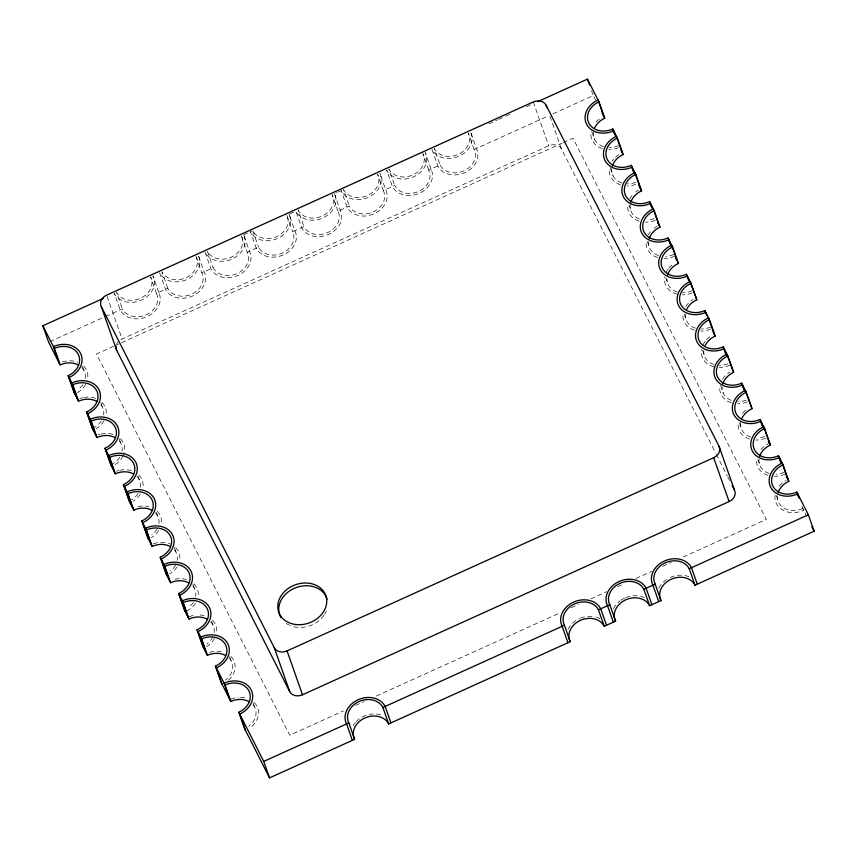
<?xml version="1.0" encoding="UTF-8"?>
<svg xmlns="http://www.w3.org/2000/svg" width="857" height="857" viewBox="0 0 857 857"><rect width="100%" height="100%" fill="white"/><g stroke="black" fill="none" stroke-linecap="round" stroke-linejoin="round"><path stroke-width="0.64" stroke-dasharray="4.29 3.21" d="M243.677 234.829L249.344 232.258M293.597 212.215L289.055 214.271L294.851 230.715A21.211 17.247 -19.4 0 1 283.388 254.883A21.211 17.247 -19.4 0 1 256.275 248.187L250.48 231.744L252.751 230.715A18.715 15.222 -19.4 0 0 275.922 236.939A18.715 15.222 -19.4 0 0 287.32 216.51M334.444 193.714L340.229 210.158A21.211 17.247 -19.4 0 1 328.767 234.325A21.211 17.247 -19.4 0 1 301.653 227.63L295.869 211.186A21.211 17.247 -19.4 0 0 322.982 217.882A21.211 17.247 -19.4 0 0 334.444 193.714L336.715 192.686M337.84 192.172L341.247 190.629A21.211 17.247 -19.4 0 0 368.36 197.324A21.211 17.247 -19.4 0 0 379.822 173.157L385.618 189.601A21.211 17.247 -19.4 0 1 374.155 213.768A21.211 17.247 -19.4 0 1 347.042 207.073L341.247 190.629M488.854 123.783L497.371 119.916M498.592 119.369L504.677 116.616M505.898 116.059L511.983 113.306M526.594 106.686L532.679 103.933M49.856 341.675L104.372 316.983M105.582 316.437L122.39 308.82A18.715 15.222 -19.4 0 0 146.311 314.733A18.715 15.222 -19.4 0 0 156.424 293.405L167.768 288.263A18.715 15.222 -19.4 0 0 191.7 294.176A18.715 15.222 -19.4 0 0 201.813 272.847L213.157 267.716A18.715 15.222 -19.4 0 0 237.078 273.619A18.715 15.222 -19.4 0 0 247.191 252.301L258.546 247.159A18.715 15.222 -19.4 0 0 282.467 253.061A18.715 15.222 -19.4 0 0 292.58 231.744L303.924 226.602A18.715 15.222 -19.4 0 0 327.845 232.504A18.715 15.222 -19.4 0 0 337.958 211.186L349.313 206.044A18.715 15.222 -19.4 0 0 373.234 211.958A18.715 15.222 -19.4 0 0 383.347 190.629L394.691 185.498A18.715 15.222 -19.4 0 0 418.612 191.4A18.715 15.222 -19.4 0 0 428.736 170.082L440.08 164.94A18.715 15.222 -19.4 0 0 464.001 170.843A18.715 15.222 -19.4 0 0 474.114 149.525L548.201 115.963M553.076 113.756L593.248 95.566L590.762 88.517M120.944 339.586A9.984 8.12 -19.4 0 1 122.101 338.997L548.705 145.776A9.984 8.12 -19.4 0 1 561.464 148.925L715.745 453.203M113.553 346.314L96.487 354.037L289.773 735.231L343.4 710.946M114.763 345.757L562.042 143.183M563.263 142.626L573.012 138.213L766.308 519.406L680.994 558.046M355.591 705.429L364.118 701.562M376.309 696.045L560.339 612.691M571.308 607.731L578.614 604.41M590.805 598.893L606.649 591.716M617.618 586.756L623.714 583.992M635.905 578.475L651.749 571.298M662.707 566.327L671.245 562.46M593.837 96.723L595.604 100.205M801.82 506.176L806.501 516.15M716.356 454.392L727.25 475.871M727.85 477.06L729.661 480.648M802.741 507.997L803.566 510.344A21.211 17.247 -19.4 0 1 775.124 494.768M776.238 495.582L778.724 502.62M757.834 459.277L760.309 466.315M739.42 422.972L741.905 430.01M720.598 385.489L723.501 393.706M702.611 350.363L705.086 357.401M684.197 314.058L686.682 321.096M665.793 277.754L668.267 284.792M647.378 241.449L649.863 248.487M628.974 205.144L631.459 212.193M610.152 167.661L613.044 175.889M591.737 131.357L594.64 139.584M549.99 116.348L561.464 148.925M533.268 101.929L548.705 145.776M471.007 133.221L476.385 148.497A21.211 17.247 -19.4 0 1 464.923 172.664A21.211 17.247 -19.4 0 1 437.809 165.969L432.014 149.525A21.211 17.247 -19.4 0 0 458.495 156.488A21.211 17.247 -19.4 0 0 471.061 133.071M474.114 149.525L468.318 133.081A18.715 15.222 -19.4 0 1 458.206 154.399A18.715 15.222 -19.4 0 1 434.285 148.497L440.08 164.94M428.736 170.082L422.94 153.628A18.715 15.222 -19.4 0 1 412.828 174.957A18.715 15.222 -19.4 0 1 388.907 169.043L394.691 185.498M383.347 190.629L377.551 174.185A18.715 15.222 -19.4 0 1 367.439 195.514A18.715 15.222 -19.4 0 1 343.518 189.601L349.313 206.044M337.958 211.186L332.173 194.743A18.715 15.222 -19.4 0 1 322.061 216.06A18.715 15.222 -19.4 0 1 298.129 210.158L303.924 226.602M286.784 215.3L292.58 231.744M252.751 230.715L258.546 247.159M244.084 235.996L249.462 251.272A21.211 17.247 -19.4 0 1 238 275.429A21.211 17.247 -19.4 0 1 210.886 268.744L205.102 252.301M241.406 235.846L247.191 252.301M207.362 251.272L213.157 267.716M198.706 256.554L204.084 271.819A21.211 17.247 -19.4 0 1 192.621 295.986A21.211 17.247 -19.4 0 1 165.508 289.291L159.713 272.847A21.211 17.247 -19.4 0 0 186.194 279.821A21.211 17.247 -19.4 0 0 198.76 256.404M196.017 256.404L201.813 272.847M167.768 288.263L161.984 271.819A18.715 15.222 -19.4 0 0 185.155 278.054A18.715 15.222 -19.4 0 0 196.553 257.614M156.424 293.405L150.639 276.961A18.715 15.222 -19.4 0 1 140.516 298.279A18.715 15.222 -19.4 0 1 116.595 292.376L122.39 308.82M253.061 702.665L254.711 707.368M107.093 296.393L122.101 338.997M229.687 656.558L231.336 661.261M211.69 621.432L212.932 624.957M192.868 583.949L194.518 588.652M174.453 547.644L176.114 552.347M156.467 512.518L157.699 516.043M138.052 476.213L139.295 479.738M119.23 438.73L120.891 443.433M100.826 402.426L102.476 407.129M82.411 366.121L84.072 370.824M635.83 184.437A21.211 17.247 -19.4 0 1 627.195 185.905M620.725 184.919A21.211 17.247 -19.4 0 1 609.445 168.026M612.112 161.255A21.211 17.247 -19.4 0 1 613.644 159.177M615.455 157.26A21.211 17.247 -19.4 0 1 620.275 153.746M618.465 147.736A21.211 17.247 -19.4 0 1 608.791 149.6M602.321 148.615A21.211 17.247 -19.4 0 1 591.041 131.721M596.108 121.898A21.211 17.247 -19.4 0 1 601.86 117.441M674.705 256.211A21.211 17.247 -19.4 0 1 664.014 258.514M657.544 257.529A21.211 17.247 -19.4 0 1 646.264 240.635M648.278 234.947A21.211 17.247 -19.4 0 1 650.463 231.786M654.33 228.144A21.211 17.247 -19.4 0 1 657.083 226.355M655.284 220.345A21.211 17.247 -19.4 0 1 645.6 222.209M639.14 221.224A21.211 17.247 -19.4 0 1 627.86 204.33M629.874 198.642A21.211 17.247 -19.4 0 1 632.048 195.482M635.926 191.839A21.211 17.247 -19.4 0 1 638.679 190.05M175.696 547.623A21.211 17.247 -19.4 0 1 179.713 560.199M177.045 566.97A21.211 17.247 -19.4 0 1 169.836 573.922M153.328 543.799A21.211 17.247 -19.4 0 1 167.201 542.963M168.433 543.306A21.211 17.247 -19.4 0 1 170.789 544.216M100.805 404.611A18.715 15.222 -19.4 0 1 103.643 414.959M101.297 420.937A18.715 15.222 -19.4 0 1 93.456 427.922M119.209 440.916A18.715 15.222 -19.4 0 1 122.058 451.264M119.701 457.242A18.715 15.222 -19.4 0 1 111.86 464.226M174.432 549.83A18.715 15.222 -19.4 0 1 177.281 560.178M175.503 565.202A18.715 15.222 -19.4 0 1 170.168 571.212M157.292 511.318A21.211 17.247 -19.4 0 1 161.298 523.895M158.631 530.665A21.211 17.247 -19.4 0 1 151.432 537.618M138.116 506.583A21.211 17.247 -19.4 0 1 148.786 506.658M155.331 512.775A18.715 15.222 -19.4 0 1 158.877 523.873M157.099 528.898A18.715 15.222 -19.4 0 1 151.753 534.907M138.877 475.014A21.211 17.247 -19.4 0 1 142.894 487.59M140.227 494.36A21.211 17.247 -19.4 0 1 133.028 501.313M116.509 471.189A21.211 17.247 -19.4 0 1 118.641 470.536M119.712 470.279A21.211 17.247 -19.4 0 1 132.814 471.114M136.927 476.471A18.715 15.222 -19.4 0 1 140.462 487.569M138.116 493.546A18.715 15.222 -19.4 0 1 131.346 499.931M120.473 438.709A21.211 17.247 -19.4 0 1 123.526 454.746M123.033 455.87A21.211 17.247 -19.4 0 1 114.613 465.008M98.094 434.885A21.211 17.247 -19.4 0 1 100.226 434.231M101.297 433.974A21.211 17.247 -19.4 0 1 114.409 434.81M102.069 402.404A21.211 17.247 -19.4 0 1 106.075 414.981M104.061 420.669A21.211 17.247 -19.4 0 1 96.209 428.704M79.69 398.58A21.211 17.247 -19.4 0 1 82.893 397.669M83.975 397.455A21.211 17.247 -19.4 0 1 95.995 398.505M635.84 182.262A18.715 15.222 -19.4 0 1 627.538 183.816M621.828 182.948A18.715 15.222 -19.4 0 1 611.877 168.047M210.565 621.689A18.715 15.222 -19.4 0 1 214.1 632.787M212.825 636.837A18.715 15.222 -19.4 0 1 206.987 643.811M228.969 657.994A18.715 15.222 -19.4 0 1 225.391 680.115M192.846 586.134A18.715 15.222 -19.4 0 1 195.696 596.483M193.339 602.46A18.715 15.222 -19.4 0 1 188.572 607.506M618.561 145.486A18.715 15.222 -19.4 0 1 609.123 147.511M603.414 146.643A18.715 15.222 -19.4 0 1 593.462 131.742M289.055 214.271A21.211 17.247 -19.4 0 1 277.593 238.439A21.211 17.247 -19.4 0 1 250.48 231.744M244.138 235.846A21.211 17.247 -19.4 0 1 232.204 258.985A21.211 17.247 -19.4 0 1 205.648 253.286M116.756 344.021A9.984 8.12 -19.4 0 1 118.052 342.018M230.929 656.537A21.211 17.247 -19.4 0 1 227.919 680.769M209.611 652.359A21.211 17.247 -19.4 0 1 222.424 651.877M253.04 704.85A18.715 15.222 -19.4 0 1 248.766 726.233M254.304 702.644A21.211 17.247 -19.4 0 1 250.244 727.711M230.887 699.205A21.211 17.247 -19.4 0 1 238.396 697.427M240.571 697.341A21.211 17.247 -19.4 0 1 245.809 697.984M212.515 620.232A21.211 17.247 -19.4 0 1 216.521 632.809M214.507 638.497A21.211 17.247 -19.4 0 1 206.655 646.532M189.097 616.794A21.211 17.247 -19.4 0 1 195.514 615.122M200.11 614.972A21.211 17.247 -19.4 0 1 204.02 615.572M729.928 365.125A21.211 17.247 -19.4 0 1 719.237 367.428M713.999 366.785A21.211 17.247 -19.4 0 1 701.487 349.549M702.933 344.964A21.211 17.247 -19.4 0 1 705.686 340.7M706.554 339.726A21.211 17.247 -19.4 0 1 712.317 335.269M784.241 472.228A18.715 15.222 -19.4 0 1 775.992 474.232M769.093 473.385A18.715 15.222 -19.4 0 1 759.013 459.502M654.255 218.567A18.715 15.222 -19.4 0 1 647.131 220.099M639.172 218.878A18.715 15.222 -19.4 0 1 630.281 204.352M779.324 485.919A21.211 17.247 -19.4 0 1 785.944 480.488M802.645 508.533A18.715 15.222 -19.4 0 1 777.428 495.807M747.325 401.869A21.211 17.247 -19.4 0 1 737.652 403.733M731.182 402.747A21.211 17.247 -19.4 0 1 719.901 385.854M722.569 379.083A21.211 17.247 -19.4 0 1 729.768 372.131M746.297 400.09A18.715 15.222 -19.4 0 1 737.984 401.644M731.214 400.401A18.715 15.222 -19.4 0 1 722.194 386.893M785.151 474.039A21.211 17.247 -19.4 0 1 774.46 476.342M767.99 475.356A21.211 17.247 -19.4 0 1 756.72 458.463M760.909 449.614A21.211 17.247 -19.4 0 1 764.787 445.972M766.587 444.74A21.211 17.247 -19.4 0 1 768.515 443.658M727.882 363.786A18.715 15.222 -19.4 0 1 719.58 365.339M713.87 364.471A18.715 15.222 -19.4 0 1 703.79 350.588M692.102 292.955A21.211 17.247 -19.4 0 1 682.418 294.819M677.18 294.176A21.211 17.247 -19.4 0 1 664.678 276.94M666.114 272.355A21.211 17.247 -19.4 0 1 668.074 269.109M668.867 268.091A21.211 17.247 -19.4 0 1 672.745 264.449M194.111 583.928A21.211 17.247 -19.4 0 1 198.117 596.504M195.45 603.274A21.211 17.247 -19.4 0 1 187.297 610.784M174.935 579.193A21.211 17.247 -19.4 0 1 188.037 580.028M83.654 366.1A21.211 17.247 -19.4 0 1 87.66 378.676M85.657 384.365A21.211 17.247 -19.4 0 1 76.841 392.967M62.347 361.922A21.211 17.247 -19.4 0 1 77.591 362.2M764.701 436.395A18.715 15.222 -19.4 0 1 757.588 437.927M750.689 437.081A18.715 15.222 -19.4 0 1 740.737 422.18M710.507 329.259A21.211 17.247 -19.4 0 1 700.833 331.123M694.363 330.138A21.211 17.247 -19.4 0 1 683.083 313.244M685.75 306.474A21.211 17.247 -19.4 0 1 692.949 299.522M658.829 588.148A21.211 17.247 -19.4 0 1 669.178 577.929M670.174 577.457A21.211 17.247 -19.4 0 1 689.692 577.05M765.73 438.173A21.211 17.247 -19.4 0 1 756.056 440.037M749.586 439.052A21.211 17.247 -19.4 0 1 738.306 422.158M742.505 413.31A21.211 17.247 -19.4 0 1 746.372 409.667M353.052 725.793A21.211 17.247 -19.4 0 1 355.237 722.633M356.105 721.658A21.211 17.247 -19.4 0 1 383.358 715.799M568.062 629.263A21.211 17.247 -19.4 0 1 579.407 618.561M580.425 618.133A21.211 17.247 -19.4 0 1 595.336 616.911M596.568 617.254A21.211 17.247 -19.4 0 1 600.018 618.711M613.441 608.706A21.211 17.247 -19.4 0 1 620.061 600.8M620.95 600.168A21.211 17.247 -19.4 0 1 624.796 598.015M625.803 597.575A21.211 17.247 -19.4 0 1 644.314 597.608M81.704 367.557A18.715 15.222 -19.4 0 1 85.239 378.665M82.883 384.632A18.715 15.222 -19.4 0 1 78.126 389.689M692.188 290.705A18.715 15.222 -19.4 0 1 682.761 292.73M677.051 291.862A18.715 15.222 -19.4 0 1 666.928 278.996M710.603 327.01A18.715 15.222 -19.4 0 1 701.165 329.034M695.456 328.167A18.715 15.222 -19.4 0 1 685.386 314.283M673.784 254.4A18.715 15.222 -19.4 0 1 665.535 256.404M658.647 255.557A18.715 15.222 -19.4 0 1 648.567 241.674M241.942 237.068A18.715 15.222 -19.4 0 1 231.101 257.261A18.715 15.222 -19.4 0 1 207.855 252.14M326.271 611.041A24.96 20.289 -19.4 0 1 324.685 614.19M324.042 615.187A24.96 20.289 -19.4 0 1 290.341 625.61M289.27 625.139A24.96 20.289 -19.4 0 1 286.281 623.403M430.996 169.054L425.211 152.6A21.211 17.247 -19.4 0 1 413.749 176.767A21.211 17.247 -19.4 0 1 386.636 170.072L392.42 186.526A21.211 17.247 -19.4 0 0 419.534 193.211A21.211 17.247 -19.4 0 0 430.996 169.054M158.695 292.376L152.91 275.933A21.211 17.247 -19.4 0 1 141.437 300.1A21.211 17.247 -19.4 0 1 114.335 293.405L120.119 309.848A21.211 17.247 -19.4 0 0 147.233 316.544A21.211 17.247 -19.4 0 0 158.695 292.376"/><path stroke-width="1.29" d="M78.341 365.05A18.715 15.222 -19.4 0 0 60.151 364.911L48.645 342.222L42.85 325.778L103.429 298.343M537.543 101.726L587.452 79.123L598.957 101.812L604.753 118.255A18.715 15.222 -19.4 0 0 594.737 127.693M101.265 306.517L274.304 647.774A9.984 8.12 -19.4 0 0 287.063 650.924L713.667 457.713A9.984 8.12 -19.4 0 0 719.066 446.336L546.027 105.079A9.984 8.12 -19.4 0 0 533.268 101.929L106.654 295.14A9.984 8.12 -19.4 0 0 101.265 306.517L116.702 350.363L289.741 691.631A9.984 8.12 -19.4 0 0 302.5 694.781L729.114 501.559A9.984 8.12 -19.4 0 0 734.503 490.193L719.066 446.336M808.355 514.778L814.15 531.222L695.016 585.181A18.715 15.222 -19.4 0 0 671.095 579.268A18.715 15.222 -19.4 0 0 660.983 600.596L649.638 605.728A18.715 15.222 -19.4 0 0 625.706 599.825A18.715 15.222 -19.4 0 0 615.594 621.154L604.249 626.285A18.715 15.222 -19.4 0 0 580.328 620.382A18.715 15.222 -19.4 0 0 570.216 641.7L388.682 723.919A18.715 15.222 -19.4 0 0 364.75 718.016A18.715 15.222 -19.4 0 0 354.637 739.334L269.548 777.877L263.752 761.434L348.853 722.89A18.715 15.222 -19.4 0 1 358.965 701.572A18.715 15.222 -19.4 0 1 382.886 707.475L564.42 625.256A18.715 15.222 -19.4 0 1 574.533 603.939A18.715 15.222 -19.4 0 1 598.454 609.841L609.809 604.699A18.715 15.222 -19.4 0 1 619.922 583.381A18.715 15.222 -19.4 0 1 643.843 589.284L655.187 584.153A18.715 15.222 -19.4 0 1 665.3 562.824A18.715 15.222 -19.4 0 1 689.232 568.737L808.355 514.778L796.849 492.089A18.715 15.222 -19.4 0 1 772.928 486.176A18.715 15.222 -19.4 0 1 783.052 464.858L778.445 455.785A18.715 15.222 -19.4 0 1 754.524 449.871A18.715 15.222 -19.4 0 1 764.637 428.554L760.041 419.48A18.715 15.222 -19.4 0 1 736.109 413.567A18.715 15.222 -19.4 0 1 746.233 392.249L741.626 383.175A18.715 15.222 -19.4 0 1 717.705 377.262A18.715 15.222 -19.4 0 1 727.818 355.944L723.222 346.871A18.715 15.222 -19.4 0 1 699.301 340.957A18.715 15.222 -19.4 0 1 709.414 319.64L704.808 310.566A18.715 15.222 -19.4 0 1 680.887 304.653A18.715 15.222 -19.4 0 1 690.999 283.335L686.403 274.261A18.715 15.222 -19.4 0 1 662.482 268.348A18.715 15.222 -19.4 0 1 672.595 247.03L667.989 237.957A18.715 15.222 -19.4 0 1 644.068 232.043A18.715 15.222 -19.4 0 1 654.191 210.726L649.585 201.652A18.715 15.222 -19.4 0 1 625.664 195.739A18.715 15.222 -19.4 0 1 635.776 174.421L631.181 165.347A18.715 15.222 -19.4 0 1 607.259 159.434A18.715 15.222 -19.4 0 1 617.372 138.116L612.766 129.043A18.715 15.222 -19.4 0 1 588.845 123.129A18.715 15.222 -19.4 0 1 598.957 101.812M602.064 112.963L604.753 118.255M621.132 150.564L623.157 154.56A18.715 15.222 -19.4 0 0 612.359 166.001M638.99 185.787L641.572 190.865A18.715 15.222 -19.4 0 0 630.773 202.306M657.951 223.174L659.976 227.169A18.715 15.222 -19.4 0 0 649.178 238.61M675.809 258.396L676.912 260.571M677.469 261.664L678.39 263.474A18.715 15.222 -19.4 0 0 667.582 274.915M686.778 309.216A18.715 15.222 -19.4 0 1 696.795 299.779L690.089 281.525A21.211 17.247 -19.4 0 0 678.615 305.681A21.211 17.247 -19.4 0 0 705.729 312.377L706.971 315.901M713.174 332.088L715.199 336.083A18.715 15.222 -19.4 0 0 705.193 345.521M722.815 383.829A18.715 15.222 -19.4 0 1 733.613 372.388L726.897 354.123A21.211 17.247 -19.4 0 0 715.434 378.291A21.211 17.247 -19.4 0 0 742.548 384.986L744.615 390.856M742.012 418.13A18.715 15.222 -19.4 0 1 752.018 408.693L745.311 390.428A21.211 17.247 -19.4 0 0 733.849 414.595A21.211 17.247 -19.4 0 0 760.952 421.29L763.437 428.339M768.408 441.001L770.432 444.997A18.715 15.222 -19.4 0 0 759.623 456.438M786.265 476.224L788.836 481.302A18.715 15.222 -19.4 0 0 778.038 492.743M811.793 526.584L814.15 531.222M732.082 485.416L734.503 490.193M42.85 325.778L54.355 348.467L60.151 364.911M54.355 348.467A18.715 15.222 -19.4 0 1 78.276 354.38A18.715 15.222 -19.4 0 1 68.164 375.698L72.759 384.772L78.555 401.215A18.715 15.222 -19.4 0 1 96.745 401.355M72.759 384.772A18.715 15.222 -19.4 0 1 96.691 390.685A18.715 15.222 -19.4 0 1 86.568 412.003L91.174 421.076L96.959 437.52A18.715 15.222 -19.4 0 1 115.159 437.659M91.174 421.076A18.715 15.222 -19.4 0 1 115.095 426.99A18.715 15.222 -19.4 0 1 104.983 448.307L109.578 457.381L115.374 473.825A18.715 15.222 -19.4 0 1 133.563 473.964M109.578 457.381A18.715 15.222 -19.4 0 1 133.499 463.294A18.715 15.222 -19.4 0 1 123.387 484.612L127.993 493.686L133.778 510.129A18.715 15.222 -19.4 0 1 151.968 510.269M127.993 493.686A18.715 15.222 -19.4 0 1 151.914 499.599A18.715 15.222 -19.4 0 1 141.801 520.917L146.397 529.99L152.192 546.434A18.715 15.222 -19.4 0 1 170.382 546.573M146.397 529.99A18.715 15.222 -19.4 0 1 170.318 535.904A18.715 15.222 -19.4 0 1 160.205 557.221L164.812 566.295L170.597 582.739A18.715 15.222 -19.4 0 1 188.786 582.878M164.812 566.295A18.715 15.222 -19.4 0 1 188.733 572.208A18.715 15.222 -19.4 0 1 178.61 593.526L183.216 602.6L189.011 619.043A18.715 15.222 -19.4 0 1 207.201 619.183M183.216 602.6A18.715 15.222 -19.4 0 1 207.137 608.513A18.715 15.222 -19.4 0 1 197.024 629.831L201.62 638.904L207.415 655.348A18.715 15.222 -19.4 0 1 225.605 655.487M201.62 638.904A18.715 15.222 -19.4 0 1 225.541 644.807A18.715 15.222 -19.4 0 1 215.428 666.135L225.005 685.011L230.79 701.454A18.715 15.222 -19.4 0 1 248.98 701.594M225.005 685.011A18.715 15.222 -19.4 0 1 248.926 690.924A18.715 15.222 -19.4 0 1 238.814 712.242L263.752 761.434M78.555 401.215L73.948 392.142L68.164 375.698M96.959 437.52L92.363 428.446L86.568 412.003M115.374 473.825L110.767 464.751L104.983 448.307M133.778 510.129L129.182 501.056L123.387 484.612M152.192 546.434L147.586 537.36L141.801 520.917M170.597 582.739L166.001 573.665L160.205 557.221M189.011 619.043L184.405 609.97L178.61 593.526M207.415 655.348L202.809 646.274L197.024 629.831M230.79 701.454L221.224 682.579L215.428 666.135M269.548 777.877L244.599 728.686L238.814 712.242M799.431 498.603L797.771 493.9A21.211 17.247 -19.4 0 1 770.657 487.205A21.211 17.247 -19.4 0 1 782.13 463.037L787.915 479.492M796.849 492.089L798.51 496.781M783.052 464.858L788.836 481.302M781.434 463.466L779.367 457.595A21.211 17.247 -19.4 0 1 752.253 450.9A21.211 17.247 -19.4 0 1 763.716 426.732L769.511 443.187M778.445 455.785L780.513 461.655M764.637 428.554L770.432 444.997M760.041 419.48L762.516 426.529M746.233 392.249L752.018 408.693M741.626 383.175L743.694 389.046M727.818 355.944L733.613 372.388M726.618 355.73L724.144 348.681A21.211 17.247 -19.4 0 1 697.03 341.986A21.211 17.247 -19.4 0 1 708.493 317.829L714.288 334.273M723.222 346.871L725.697 353.92M709.414 319.64L715.199 336.083M704.808 310.566L706.05 314.091M690.999 283.335L696.795 299.779M688.974 280.775L687.325 276.072A21.211 17.247 -19.4 0 1 660.211 269.377A21.211 17.247 -19.4 0 1 671.674 245.22L677.051 260.485M686.403 274.261L688.053 278.953M672.595 247.03L678.39 263.474M670.977 245.638L668.91 239.767A21.211 17.247 -19.4 0 1 641.807 233.072A21.211 17.247 -19.4 0 1 653.27 208.915L659.054 225.359M667.989 237.957L670.067 243.827M654.191 210.726L659.976 227.169M652.156 208.165L650.506 203.463A21.211 17.247 -19.4 0 1 623.393 196.767A21.211 17.247 -19.4 0 1 634.855 172.611L640.65 189.054M649.585 201.652L651.234 206.344M635.776 174.421L641.572 190.865M634.169 173.028L632.102 167.158A21.211 17.247 -19.4 0 1 604.988 160.463A21.211 17.247 -19.4 0 1 616.451 136.306L622.236 152.75M631.181 165.347L633.248 171.218M617.372 138.116L623.157 154.56M615.347 135.556L613.687 130.853A21.211 17.247 -19.4 0 1 586.574 124.158A21.211 17.247 -19.4 0 1 598.036 100.001L603.831 116.445M612.766 129.043L614.426 133.735M587.452 79.123L589.52 84.993M713.667 457.713L729.114 501.559M546.027 105.079L546.905 107.586M697.287 584.153L691.492 567.709A21.211 17.247 -19.4 0 0 664.379 561.014A21.211 17.247 -19.4 0 0 652.916 585.181L658.712 601.625M689.232 568.737L695.016 585.181M655.187 584.153L660.983 600.596M651.898 604.699L646.114 588.256A21.211 17.247 -19.4 0 0 619 581.571A21.211 17.247 -19.4 0 0 607.538 605.728L613.323 622.171M643.843 589.284L649.638 605.728M609.809 604.699L615.594 621.154M606.52 625.256L600.725 608.813A21.211 17.247 -19.4 0 0 573.612 602.117A21.211 17.247 -19.4 0 0 562.149 626.285L567.945 642.729M598.454 609.841L604.249 626.285M564.42 625.256L570.216 641.7M390.942 722.89L385.157 706.447A21.211 17.247 -19.4 0 0 358.044 699.751A21.211 17.247 -19.4 0 0 346.582 723.919L352.366 740.362M382.886 707.475L388.682 723.919M348.853 722.89L354.637 739.334M287.063 650.924L302.5 694.781M274.304 647.774L289.741 691.631M245.52 730.496L239.724 714.052A21.211 17.247 -19.4 0 0 251.197 689.896A21.211 17.247 -19.4 0 0 224.084 683.2L229.869 699.644M222.145 684.389L216.35 667.946A21.211 17.247 -19.4 0 0 227.812 643.789A21.211 17.247 -19.4 0 0 200.699 637.094L206.494 653.537M203.73 648.085L197.946 631.641A21.211 17.247 -19.4 0 0 209.408 607.484A21.211 17.247 -19.4 0 0 182.295 600.789L188.09 617.233M185.326 611.78L179.531 595.336A21.211 17.247 -19.4 0 0 190.993 571.18A21.211 17.247 -19.4 0 0 163.891 564.484L169.675 580.928M166.911 575.476L161.127 559.032A21.211 17.247 -19.4 0 0 172.589 534.875A21.211 17.247 -19.4 0 0 145.476 528.18L151.271 544.624M148.507 539.171L142.712 522.727A21.211 17.247 -19.4 0 0 154.185 498.57A21.211 17.247 -19.4 0 0 127.072 491.875L132.856 508.319M130.103 502.877L124.308 486.422A21.211 17.247 -19.4 0 0 135.77 462.266A21.211 17.247 -19.4 0 0 108.657 455.57L114.452 472.014M111.689 466.572L105.904 450.118A21.211 17.247 -19.4 0 0 117.366 425.961A21.211 17.247 -19.4 0 0 90.253 419.266L96.048 435.71M93.284 430.268L87.489 413.813A21.211 17.247 -19.4 0 0 98.951 389.656A21.211 17.247 -19.4 0 0 71.849 382.961L77.633 399.405M74.87 393.963L69.085 377.508A21.211 17.247 -19.4 0 0 80.547 353.352A21.211 17.247 -19.4 0 0 53.434 346.657L59.229 363.1M116.702 350.363A9.984 8.12 -19.4 0 1 116.081 346.185M280.946 617.64A24.96 20.289 -19.4 0 1 295.301 587.902A24.96 20.289 -19.4 0 1 327.063 599.236M295.204 624.442A24.96 20.289 -19.4 0 0 326.099 596.493A24.96 20.289 -19.4 0 0 285.488 590.644A24.96 20.289 -19.4 0 0 295.204 624.442"/></g></svg>
